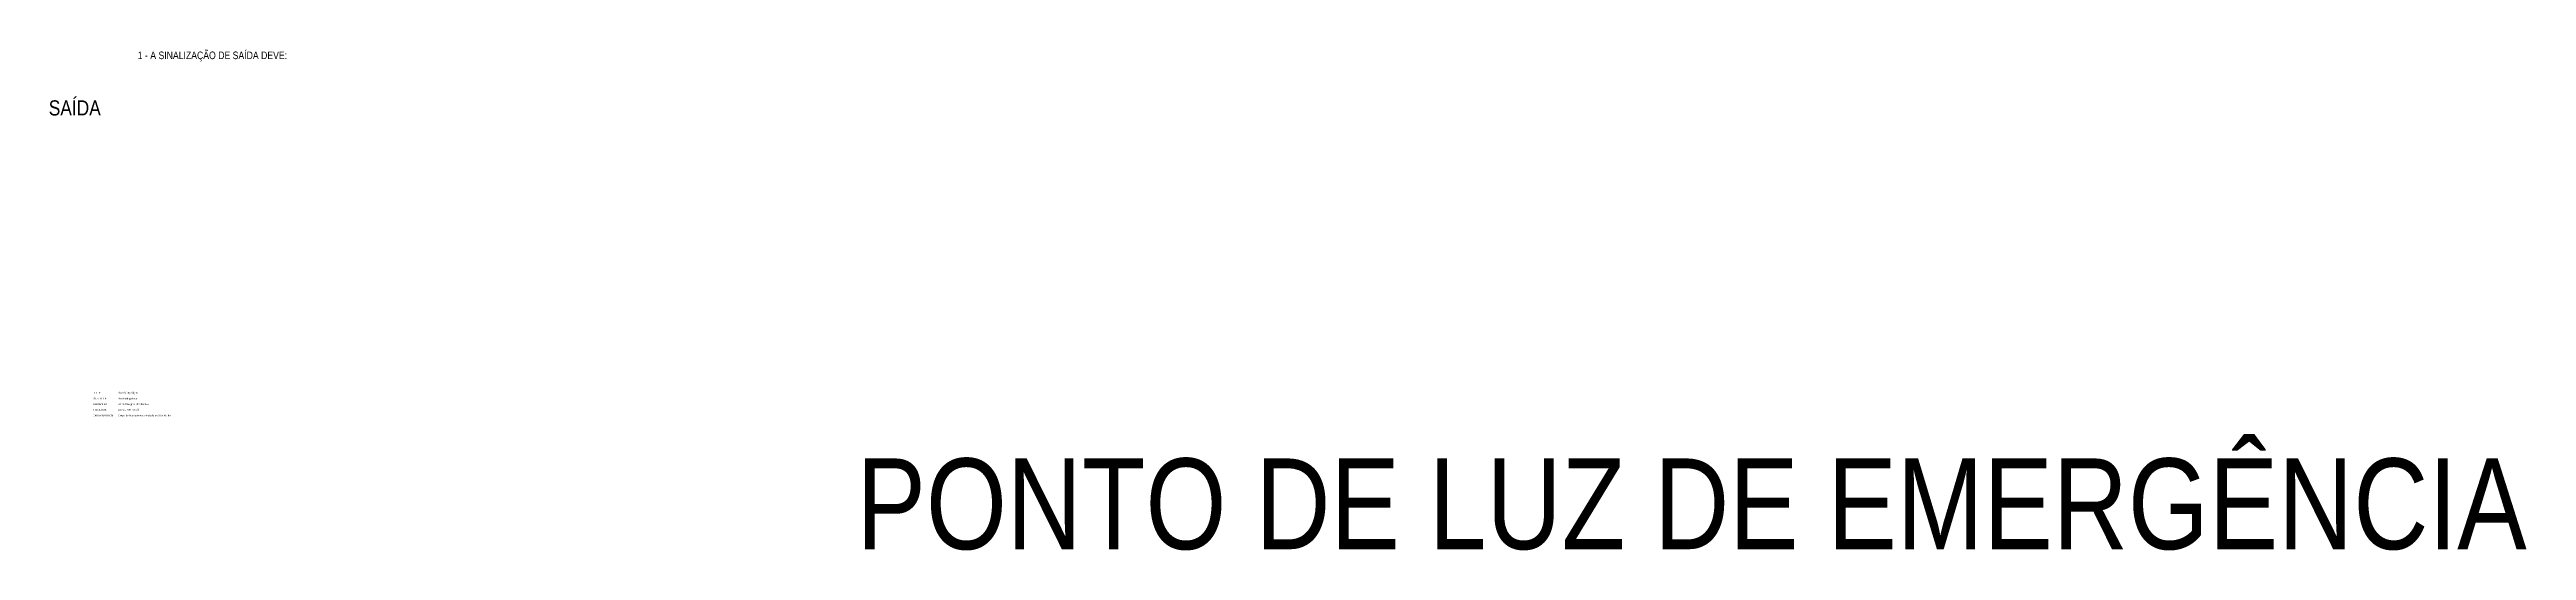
# Model space of a CAD drawing. Header units: millimetres. Extents: x 7034 to 7235, y -465 to -378.
# Drawn here: x 7147.51 to 7180.24, y -464.22 to -457.6 of the extents above; entities that cross this region are included whole.
import ezdxf
from ezdxf.enums import TextEntityAlignment as Align

# ---------------------------------------------------------------- set-up
doc = ezdxf.new("R2010")
doc.units = ezdxf.units.MM
doc.header["$LTSCALE"] = 0.005
doc.linetypes.add('CONTINUO', pattern=[0])
doc.layers.get('0').update_dxf_attribs({"linetype": 'CONTINUO'})
doc.layers.add('03', color=3, linetype='Continuous', lineweight=30)
doc.layers.add('DETALHES', color=4, linetype='Continuous')
doc.styles.add('ROMANS', font='ARIALN.TTF')

msp = doc.modelspace()

# ---------------------------------------------------------------- texts
at = {"style": 'ROMANS'}
for s, p in [('TITLE', (7148.085, -462.137)), ('Fire Safety Signs', (7148.41, -462.137)), ('SUB-TITLE', (7148.085, -462.212)), ('ORGANIZATION', (7148.085, -462.437)), ('DRAWN BY', (7148.085, -462.287)), ('LOCATION', (7148.085, -462.362)), ('Araras, SP, Brazil', (7148.41, -462.362)), ('Corpo de Bombeiros do Estado de São Paulo', (7148.41, -462.437)), ('Fire Extinguisher', (7148.41, -462.212)), ('Rafael Wagner de Oliveira', (7148.41, -462.287))]:
    msp.add_text(s, height=0.025, dxfattribs=at).set_placement(p, align=Align.MIDDLE_LEFT)
at = {"layer": '03', "style": 'ROMANS'}
msp.add_text('PONTO DE LUZ DE EMERGÊNCIA ', height=1.2, dxfattribs=at).set_placement((7158.17, -464.565), align=Align.BOTTOM_LEFT)
at = {"layer": 'DETALHES', "color": 3, "style": 'ROMANS'}
for s, height, p in [('     1 - A SINALIZAÇÃO DE SAÍDA DEVE:', 0.1, (7148.512, -457.725)), ('SAÍDA', 0.2, (7147.495, -458.47))]:
    msp.add_text(s, height=height, dxfattribs=at).set_placement(p)

doc.saveas('drawing.dxf')
